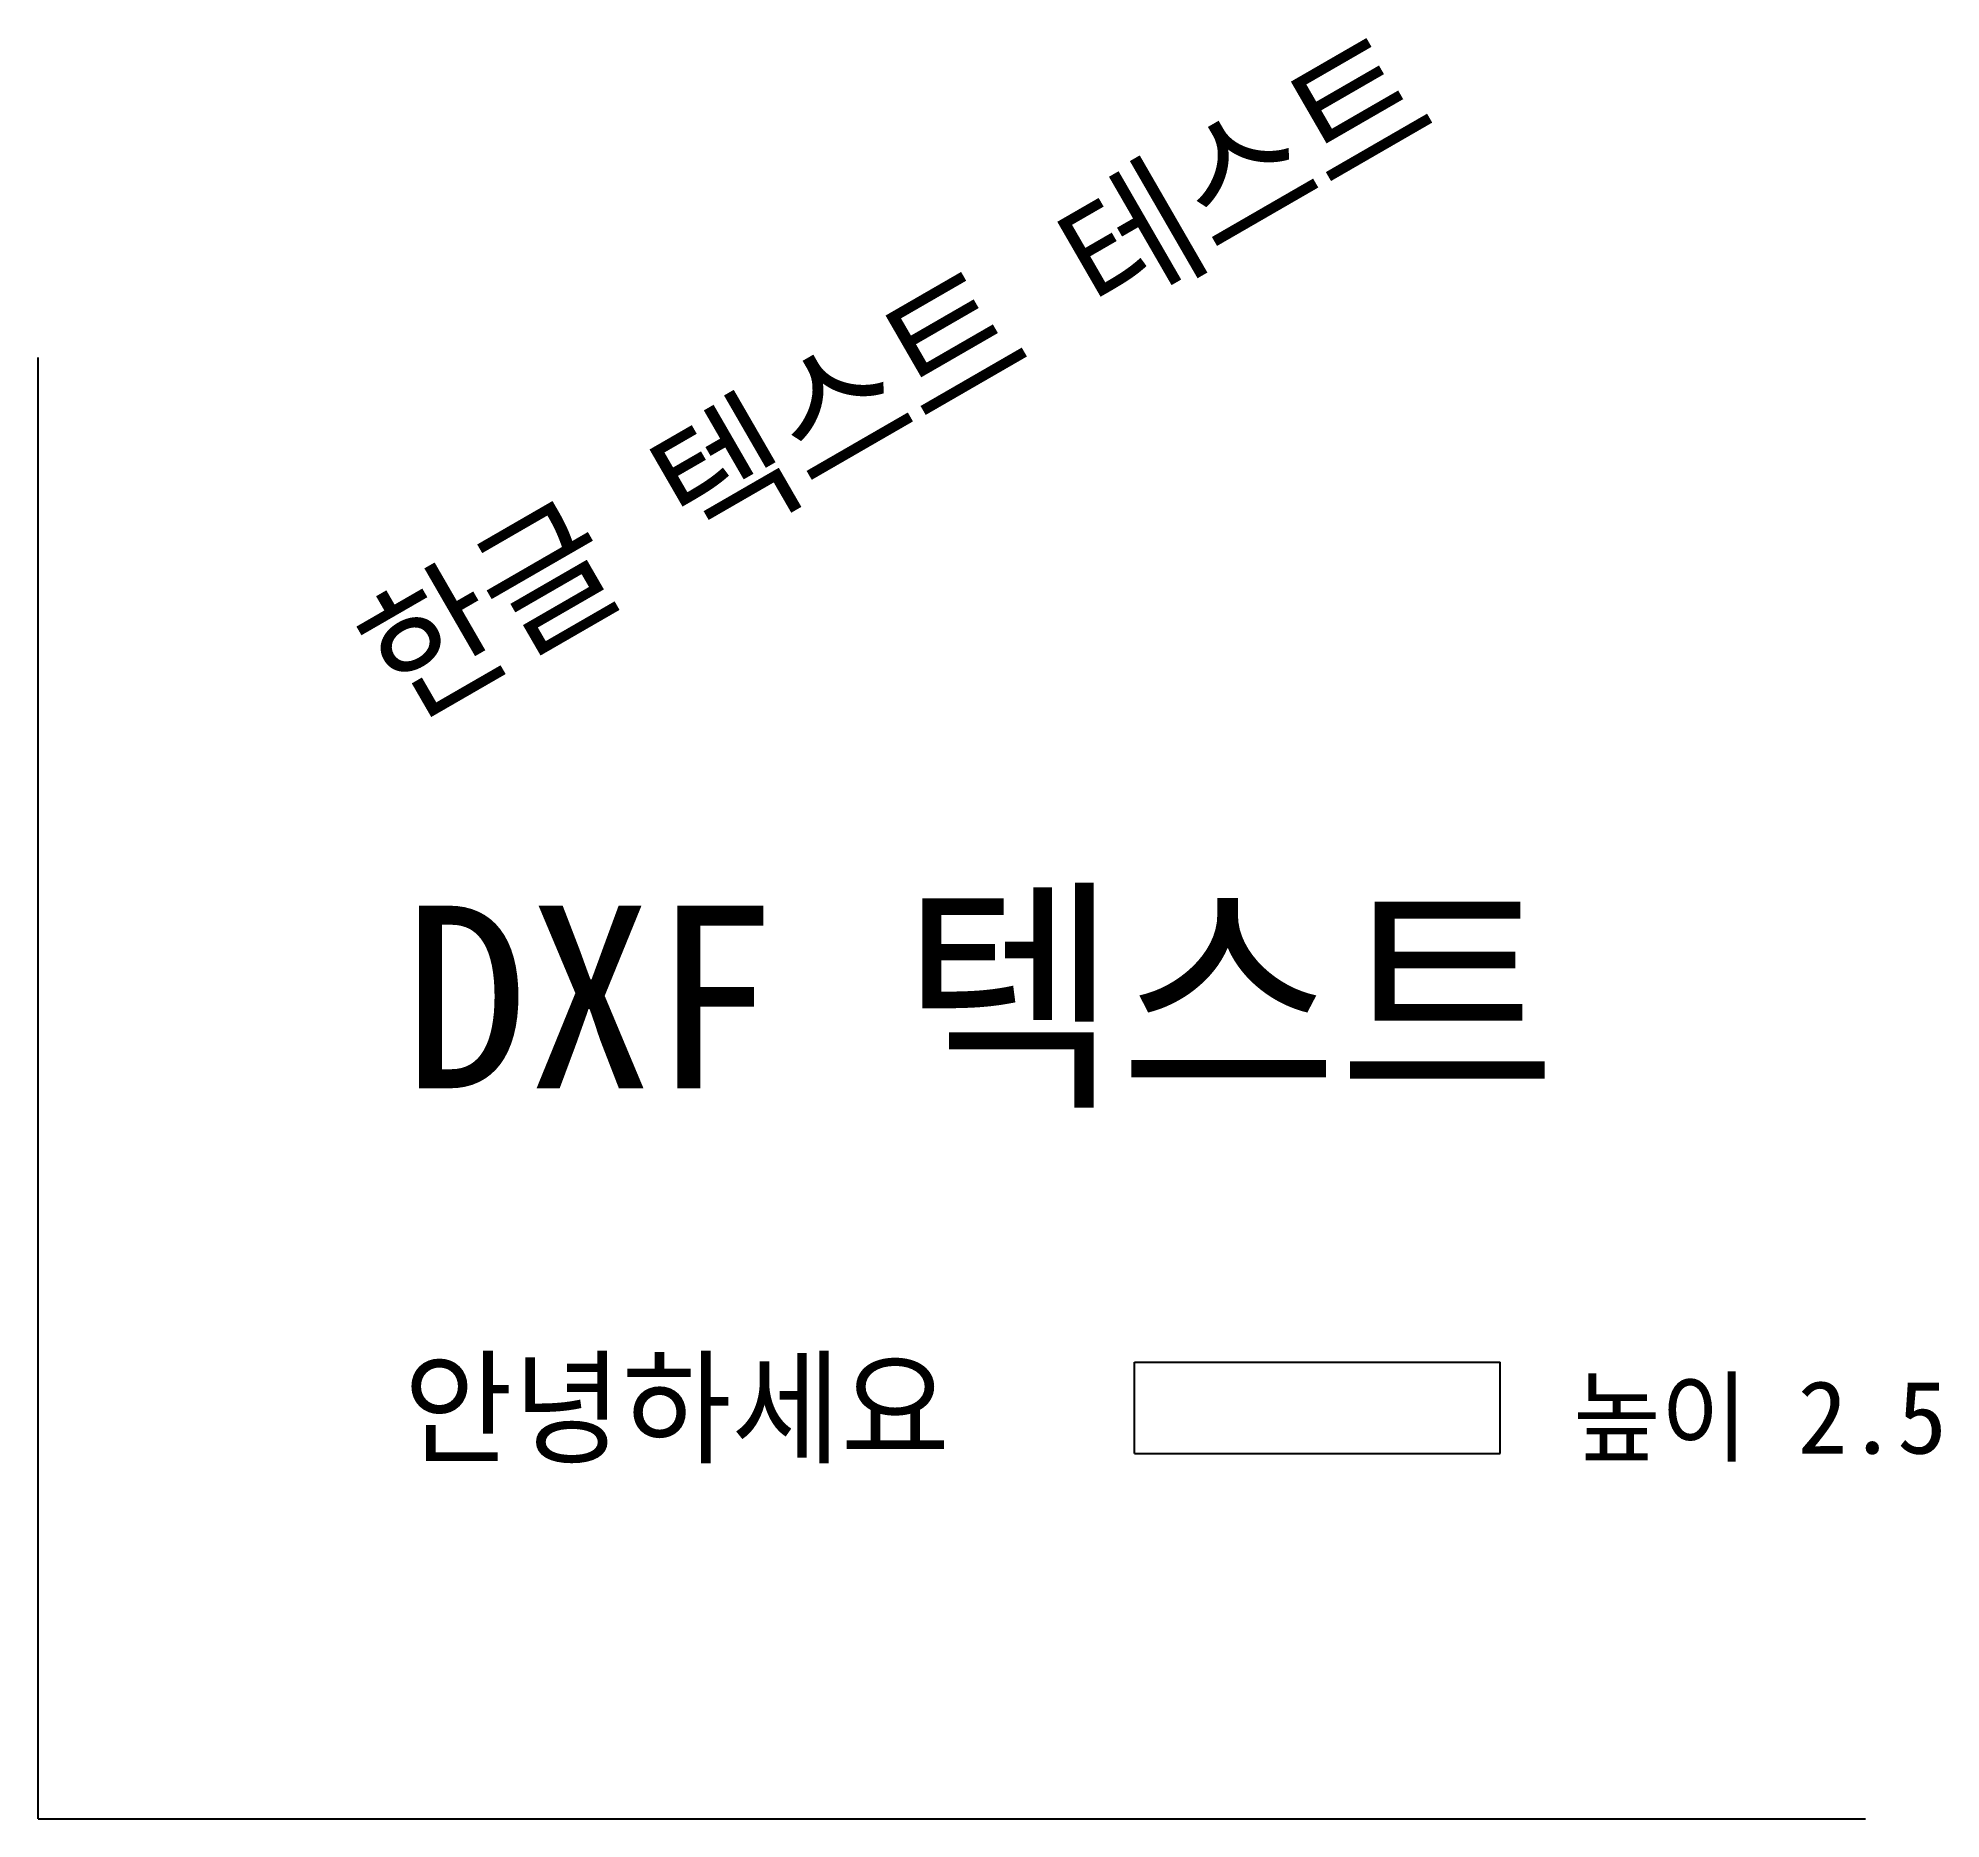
# Model space of a CAD drawing. Header units: metres. Extents: x 0 to 52.1, y 0 to 48.7.
import ezdxf

# ---------------------------------------------------------------- set-up
doc = ezdxf.new("R2010")
doc.units = ezdxf.units.M

msp = doc.modelspace()

# ---------------------------------------------------------------- linework, layer by layer
for p, q in [((0, 0), (0, 40)), ((30, 10), (30, 12.5)), ((30, 12.5), (40, 12.5)), ((40, 10), (40, 12.5)), ((30, 10), (40, 10)), ((0, 0), (50, 0))]:
    msp.add_line(p, q)

# ---------------------------------------------------------------- texts
msp.add_text('한글 텍스트 테스트', height=3, rotation=30).set_placement((10, 30))
for s, height, p in [('DXF 텍스트', 5, (10, 20)), ('안녕하세요', 2.5, (10, 10)), ('높이 2.5', 2, (42, 10))]:
    msp.add_text(s, height=height).set_placement(p)

doc.saveas('drawing.dxf')
